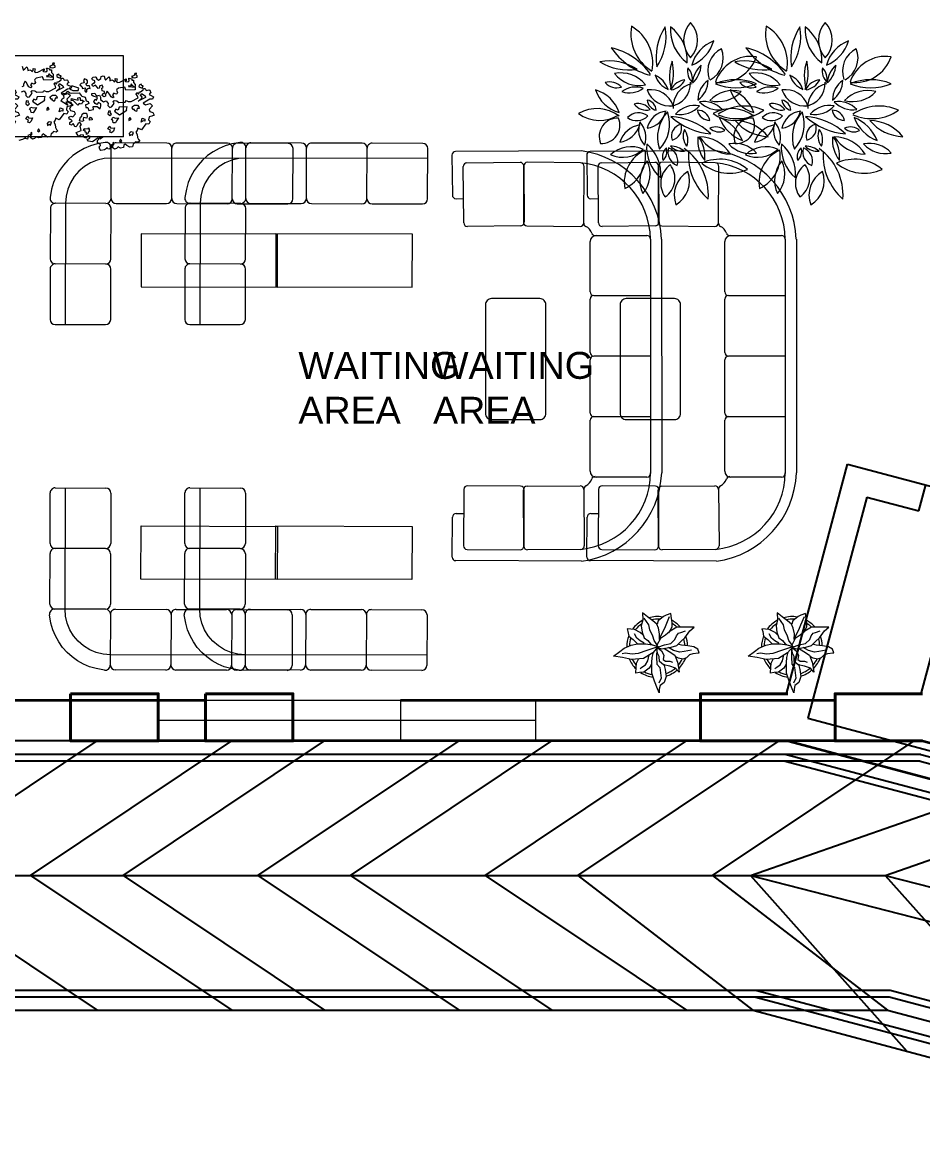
# Model space of a CAD drawing. Header units: inches. Extents: x 5 to 136470, y 9 to 138066.
# Drawn here: x 94139 to 100822, y 117875 to 126171 of the extents above; entities that cross this region are included whole.
import ezdxf

# ---------------------------------------------------------------- set-up
doc = ezdxf.new("R2010")
doc.units = ezdxf.units.IN
doc.header["$MEASUREMENT"] = 0
for name, color, linetype, lineweight in [('1', 7, 'Continuous', 35), ('A_COL', 250, 'Continuous', 40), ('IG-Area', 250, 'Continuous', 30), ('partition', 253, 'Continuous', 5), ('SILL', 251, 'Continuous', 18), ('WINDOW', 252, 'Continuous', 15)]:
    doc.layers.add(name, color=color, linetype=linetype, lineweight=lineweight)
doc.layers.add('FURNITURE', color=253, linetype='Continuous', lineweight=5, transparency=0.05)
doc.layers.add('TREES', color=72, linetype='Continuous', lineweight=5, transparency=0.05)
doc.styles.add('ROMANS', font='', dxfattribs={"width": 0.8})
doc.styles.get("Standard").update_dxf_attribs({"font": 'arial.ttf'})
doc.styles.get('ROMANS').set_extended_font_data('VNI-Avo')

# ---------------------------------------------------------------- blocks, each defined once
blk = doc.blocks.new('A$C7b2e77e3')
for p, q in [((39989.6, 13470), (40443.2, 15175.1)), ((40443.2, 15175.1), (42472.6, 14635.3)), ((40971.6, 14827.6), (41023, 15020.9)), ((40585.1, 14930.4), (40148.1, 13287.5)), ((40585.1, 14930.4), (40971.6, 14827.6)), ((40148.1, 13287.5), (41887.6, 12824.8)), ((40000, 13120), (27175, 13120)), ((40000, 13119.9), (30000, 13119.9)), ((33376.2, 12119.9), (34871.7, 13119.9)), ((35064.3, 12119.9), (36559.7, 13119.9)), ((36752.4, 12119.9), (38247.8, 13119.9)), ((38440.5, 12119.9), (39935.9, 13119.9)), ((41932.8, 12605.8), (40000, 13120)), ((40000, 13120), (43865.6, 12091.7)), ((39986.9, 13019.9), (30000, 13019.9)), ((39980.4, 12969.9), (30000, 12969.9)), ((39980.4, 12969.9), (43827, 11946.8)), ((39986.9, 13019.9), (43839.9, 11995.1)), ((39722.4, 12119.7), (41467.7, 12729.6)), ((30000, 12119.9), (39721.5, 12119.9)), ((33376.2, 12119.9), (34871.7, 11120)), ((35064.3, 12119.9), (36559.7, 11120)), ((36752.4, 12119.9), (38247.8, 11120)), ((38440.5, 12119.9), (39738.6, 11120)), ((39721.5, 12119.9), (43608.5, 11125.3)), ((39722.4, 12119.7), (40883.7, 10816.7)), ((39738.6, 11120), (43351.5, 10158.9))]:
    blk.add_line(p, q)
for points in [[(30000, 11269.9), (32990.9, 11270), (39758.2, 11270), (43390, 10303.9)], [(30000, 11219.9), (32990.9, 11220), (39751.6, 11220), (43377.2, 10255.6)], [(30000, 11119.9), (32990.9, 11120), (39738.6, 11120)]]:
    blk.add_lwpolyline(points)
at = {"layer": '1'}
for p, q in [((34675, 13420), (32983.9, 13420)), ((39350, 13420), (37125, 13420)), ((40000, 13120), (35300, 13120)), ((40000, 13120), (43865.6, 12091.7))]:
    blk.add_line(p, q, dxfattribs=at)
at = {"layer": 'A_COL'}
blk.add_lwpolyline([(34675, 13470), (34675, 13120), (35325, 13120), (35325, 13470)], close=True, dxfattribs=at)
blk.add_lwpolyline([(40000, 13470), (39350, 13470), (39350, 13120), (40000, 13120), (40000, 13120)], dxfattribs=at)
at = {"layer": 'FURNITURE'}
for p, q in [((34776.5, 17518.7), (34732.7, 17494.6)), ((34822.7, 17537.9), (34776.5, 17518.7)), ((34870.7, 17551.8), (34822.7, 17537.9)), ((34932.3, 17562.4), (34870.7, 17551.8)), ((34975, 17147.6), (34976.1, 17522.6)), ((35388.7, 17558.9), (35013.7, 17560)), ((35425, 17146.3), (35426.1, 17521.3)), ((35838.7, 17557.5), (35463.7, 17558.7)), ((35875, 17144.9), (35876.1, 17519.9)), ((36288.7, 17556.2), (35913.7, 17557.3)), ((36325, 17143.6), (36326.1, 17518.6)), ((34654.5, 17432.5), (34621.1, 17395.3)), ((34691.9, 17465.7), (34654.5, 17432.5)), ((34732.7, 17494.6), (34691.9, 17465.7)), ((34871.6, 17431.4), (34822.6, 17411.3)), ((34923.1, 17443.6), (34871.6, 17431.4)), ((34975.9, 17447.6), (34923.1, 17443.6)), ((36325.9, 17443.6), (34975.9, 17447.6)), ((37506, 17468.5), (37508.8, 17172.2)), ((38467.6, 17500.7), (37532.7, 17495.6)), ((34591.9, 17354.6), (34567.5, 17311)), ((34621.1, 17395.3), (34591.9, 17354.6)), ((34736.9, 17349.5), (34702.4, 17309.4)), ((34777.3, 17383.8), (34736.9, 17349.5)), ((34822.6, 17411.3), (34777.3, 17383.8)), ((37593.1, 16966.5), (37590.1, 17384.8)), ((37616.7, 17412), (38011.5, 17415.5)), ((38038.7, 17388.8), (38035.9, 16970.5)), ((38038.8, 16967.1), (38038.7, 17388.8)), ((38038.7, 17388.8), (38041.8, 16970.5)), ((38038.8, 16967.1), (38038.7, 17388.8)), ((38460.6, 17412.2), (38065.8, 17415.5)), ((38484.5, 16964), (38487.3, 17385.1)), ((34548.1, 17264.9), (34533.9, 17217)), ((34567.5, 17311), (34548.1, 17264.9)), ((34674.6, 17264.3), (34654.2, 17215.4)), ((34702.4, 17309.4), (34674.6, 17264.3)), ((34533.9, 17217), (34522.9, 17155.5)), ((34654.2, 17215.4), (34641.7, 17164)), ((34937.4, 17110.3), (34559.7, 17111.4)), ((34637.4, 17111.2), (34634.7, 16211.2)), ((34641.7, 17164), (34637.4, 17111.2)), ((35012.4, 17110), (35387.4, 17108.9)), ((35031.1, 17110), (35031.1, 17110)), ((35462.4, 17108.7), (35837.4, 17107.5)), ((35912.4, 17107.3), (36287.4, 17106.2)), ((37535.9, 17145.5), (37591.8, 17146)), ((34524.8, 17074), (34523.6, 16699)), ((34973.6, 16697.7), (34974.8, 17072.6)), ((38015.1, 16943.3), (37620.3, 16939.8)), ((38062.6, 16943.3), (38457.3, 16940.1)), ((35199.2, 16884.5), (35198, 16490.7)), ((36211.7, 16881.4), (35199.2, 16884.5)), ((36210.5, 16487.7), (36211.7, 16881.4)), ((38568.4, 16871.6), (38952.6, 16871.8)), ((38979.5, 16844.9), (38980.1, 15104.2)), ((39062.4, 16845.7), (39062.9, 15108.9)), ((38531, 16454), (38530.9, 16826.8)), ((34523.4, 16624), (34522.3, 16249)), ((34936, 16660.3), (34561, 16661.4)), ((34972.3, 16247.7), (34973.4, 16622.7)), ((35198, 16490.7), (36210.5, 16487.7)), ((38558, 16427.1), (38979.7, 16427.2)), ((38531.2, 16004), (38531, 16400.2)), ((34559.7, 16211.4), (34934.7, 16210.3)), ((38531.3, 15554), (38531.2, 15950.2)), ((38979.8, 15977.2), (38558.1, 15977.1)), ((38558.2, 15527.1), (38980, 15527.2)), ((38531.5, 15122), (38531.3, 15500.2)), ((38953.2, 15077.2), (38576.3, 15077.1)), ((34522.2, 14586.1), (34523.3, 14961.1)), ((34560.9, 14998.5), (34935.9, 14997.3)), ((34633.2, 14098.2), (34635.9, 14998.2)), ((34973.3, 14959.7), (34972.2, 14584.7)), ((37593.8, 14987.1), (37591, 14568.8)), ((38015.7, 15010.5), (37620.9, 15013.8)), ((38039.6, 14565.1), (38036.5, 14983.4)), ((38039.5, 14986.8), (38039.6, 14565.1)), ((38039.5, 14986.8), (38039.6, 14565.1)), ((38039.6, 14565.1), (38042.4, 14983.4)), ((38063.2, 15010.5), (38458, 15014)), ((38485.1, 14990.1), (38488.2, 14569.1)), ((37507, 14485), (37509.5, 14781.3)), ((37536.7, 14808), (37592.6, 14807.6)), ((35196.4, 14321.5), (35197.6, 14715.3)), ((35197.6, 14715.3), (36210.1, 14712.2)), ((36210.1, 14712.2), (36208.9, 14318.5)), ((34934.6, 14547.3), (34559.6, 14548.5)), ((37617.7, 14541.6), (38012.5, 14538.4)), ((38461.5, 14541.9), (38066.8, 14538.4)), ((34520.8, 14136.1), (34522, 14511.1)), ((34972, 14509.7), (34970.8, 14134.7)), ((38468.6, 14453.4), (37533.6, 14457.9)), ((36208.9, 14318.5), (35196.4, 14321.5)), ((34529.1, 13993), (34518.4, 14054.6)), ((34933.2, 14097.3), (34555.5, 14098.5)), ((34637.2, 14045.4), (34633.2, 14098.2)), ((34649.4, 13993.9), (34637.2, 14045.4)), ((34970.6, 14059.7), (34969.5, 13684.7)), ((35008.2, 14097.1), (35383.2, 14096)), ((35027, 14097.1), (35027, 14097.1)), ((35420.6, 14058.4), (35419.5, 13683.4)), ((35458.2, 14095.7), (35833.2, 14094.6)), ((35870.6, 14057), (35869.5, 13682)), ((35908.2, 14094.4), (36283.2, 14093.3)), ((36320.6, 14055.6), (36319.5, 13680.6)), ((34543, 13945), (34529.1, 13993)), ((34562.1, 13898.8), (34543, 13945)), ((34669.5, 13944.9), (34649.4, 13993.9)), ((34697.1, 13899.7), (34669.5, 13944.9)), ((34586.3, 13855), (34562.1, 13898.8)), ((34615.2, 13814.2), (34586.3, 13855)), ((34731.3, 13859.3), (34697.1, 13899.7)), ((34771.5, 13824.8), (34731.3, 13859.3)), ((34648.4, 13776.8), (34615.2, 13814.2)), ((34685.6, 13743.4), (34648.4, 13776.8)), ((34816.6, 13797), (34771.5, 13824.8)), ((34865.5, 13776.6), (34816.6, 13797)), ((34916.9, 13764), (34865.5, 13776.6)), ((34726.2, 13714.3), (34685.6, 13743.4)), ((34769.9, 13689.8), (34726.2, 13714.3)), ((34815.9, 13670.4), (34769.9, 13689.8)), ((34969.7, 13759.7), (34916.9, 13764)), ((36319.7, 13755.6), (34969.7, 13759.7)), ((34863.9, 13656.2), (34815.9, 13670.4)), ((34925.4, 13645.2), (34863.9, 13656.2)), ((35381.9, 13646), (35006.9, 13647.1)), ((35831.9, 13644.6), (35456.9, 13645.8)), ((36281.8, 13643.3), (35906.9, 13644.4))]:
    blk.add_line(p, q, dxfattribs=at)
blk.add_lwpolyline([(37799.4, 15506), (38158.4, 15506.1, 0.414214), (38203.3, 15551), (38203, 16358.5, 0.414214), (38158.1, 16403.3), (37799.1, 16403.2, 0.414214), (37754.3, 16358.3), (37754.5, 15550.8, 0.414214)], format="xyb", close=True, dxfattribs=at)
for centre, radius, start, end in [((34938.6, 17525.5), 37.5, 359.82677, 99.79743), ((35013.6, 17522.5), 37.5, 89.82677, 179.82677), ((35388.6, 17521.4), 37.5, 359.82677, 89.82677), ((35463.6, 17521.2), 37.5, 89.82677, 179.82677), ((35838.6, 17520), 37.5, 359.82677, 89.82677), ((35913.6, 17519.8), 37.5, 89.82677, 179.82677), ((36288.6, 17518.7), 37.5, 359.82677, 89.82677), ((37532.9, 17468.7), 26.9, 90.50798, 180.50798), ((38373.5, 16818.1), 689.1, 2.29525, 82.15393), ((37617, 17385), 26.9, 90.50798, 180.50798), ((38011.8, 17388.5), 26.9, 0.50798, 90.50798), ((38065.6, 17388.6), 26.9, 89.52962, 179.52962), ((38403.7, 16839.2), 575.8, 0.56183, 84.33203), ((38460.4, 17385.3), 26.9, 359.52962, 89.52962), ((34559.8, 17148.9), 37.5, 169.8561, 269.82677), ((34562.3, 17073.9), 37.5, 89.82677, 179.82677), ((34937.5, 17147.8), 37.5, 269.82677, 359.82677), ((34937.3, 17072.8), 37.5, 359.82677, 89.82677), ((35012.5, 17147.5), 37.5, 179.82677, 269.82677), ((35387.5, 17146.4), 37.5, 269.82677, 359.82677), ((35462.5, 17146.2), 37.5, 179.82677, 269.82677), ((35837.5, 17145), 37.5, 269.82677, 359.82677), ((35912.5, 17144.8), 37.5, 179.82677, 269.82677), ((36287.5, 17143.7), 37.5, 269.82677, 359.82677), ((37535.7, 17172.4), 26.9, 180.50798, 270.50798), ((37620.1, 16966.7), 26.9, 180.50798, 270.50798), ((38014.8, 16970.2), 26.9, 270.50798, 0.50798), ((38062.8, 16970.3), 26.9, 179.52962, 269.52962), ((38457.6, 16967), 26.9, 269.52962, 359.52962), ((38511.4, 16963.8), 26.9, 179.61563, 242.53527), ((38456.6, 16858.3), 92, 19.7721, 62.53527), ((38575.8, 16826.8), 44.9, 90.0188, 180.0188), ((38568.4, 16898.6), 26.9, 199.7721, 270.0188), ((38952.6, 16844.9), 26.9, 0.0188, 90.0188), ((34561.1, 16698.9), 37.5, 179.82677, 269.82677), ((34936.1, 16697.8), 37.5, 269.82677, 359.82677), ((34560.9, 16623.9), 37.5, 89.82677, 179.82677), ((34935.9, 16622.8), 37.5, 359.82677, 89.82677), ((38557.9, 16454), 26.9, 180.0188, 270.0188), ((38558, 16400.2), 26.9, 90.0188, 180.0188), ((34559.8, 16248.9), 37.5, 179.82677, 269.82677), ((34934.8, 16247.8), 37.5, 269.82677, 359.82677), ((38558.1, 16004), 26.9, 180.0188, 270.0188), ((38558.1, 15950.2), 26.9, 90.0188, 180.0188), ((38558.2, 15554), 26.9, 180.0188, 270.0188), ((38558.3, 15500.2), 26.9, 90.0188, 180.0188), ((38404.3, 15114.9), 575.8, 275.70557, 359.47578), ((38374.1, 15136), 689.1, 277.88368, 357.74236), ((38576.3, 15122), 44.9, 180.0188, 270.0188), ((38953.2, 15104.2), 26.9, 270.0188, 0.0188), ((38457.1, 15095.8), 92, 297.50234, 340.26551), ((38569, 15055.7), 26.9, 90.0188, 160.26551), ((34560.8, 14961), 37.5, 89.82677, 179.82677), ((34935.8, 14959.8), 37.5, 359.82677, 89.82677), ((37620.7, 14986.8), 26.9, 89.52962, 179.52962), ((38015.5, 14983.6), 26.9, 359.52962, 89.52962), ((38063.4, 14983.6), 26.9, 90.50798, 180.50798), ((38458.2, 14987.1), 26.9, 0.50798, 90.50798), ((38512, 14990.3), 26.9, 117.50234, 180.42198), ((37536.5, 14781.1), 26.9, 89.52962, 179.52962), ((34559.5, 14511), 37.5, 89.82677, 179.82677), ((34559.7, 14586), 37.5, 179.82677, 269.82677), ((34934.7, 14584.8), 37.5, 269.82677, 359.82677), ((34934.5, 14509.8), 37.5, 359.82677, 89.82677), ((37617.9, 14568.5), 26.9, 179.52962, 269.52962), ((38012.7, 14565.3), 26.9, 269.52962, 359.52962), ((38066.5, 14565.3), 26.9, 180.50798, 270.50798), ((38461.3, 14568.8), 26.9, 270.50798, 0.50798), ((37533.9, 14484.8), 26.9, 179.52962, 269.52962), ((34558.3, 14136), 37.5, 179.82677, 269.82677), ((34933.3, 14134.8), 37.5, 269.82677, 359.82677), ((34555.4, 14061), 37.5, 89.82677, 189.79743), ((34933.1, 14059.8), 37.5, 359.82677, 89.82677), ((35008.1, 14059.6), 37.5, 89.82677, 179.82677), ((35383.1, 14058.5), 37.5, 359.82677, 89.82677), ((35458.1, 14058.2), 37.5, 89.82677, 179.82677), ((35833.1, 14057.1), 37.5, 359.82677, 89.82677), ((35908.1, 14056.9), 37.5, 89.82677, 179.82677), ((36283.1, 14055.8), 37.5, 359.82677, 89.82677), ((34932, 13682.1), 37.5, 259.8561, 359.82677), ((35007, 13684.6), 37.5, 179.82677, 269.82677), ((35382, 13683.5), 37.5, 269.82677, 359.82677), ((35457, 13683.3), 37.5, 179.82677, 269.82677), ((35832, 13682.1), 37.5, 269.82677, 359.82677), ((35907, 13681.9), 37.5, 179.82677, 269.82677), ((36282, 13680.8), 37.5, 269.82677, 359.82677)]:
    blk.add_arc(centre, radius, start, end, dxfattribs=at)
at = {"layer": 'partition'}
for p, q in [((34066.5, 18205.8), (27393.4, 18205.8)), ((34066.5, 17605.8), (34066.5, 18205.8)), ((34066.5, 17605.8), (27993.4, 17605.8))]:
    blk.add_line(p, q, dxfattribs=at)
at = {"layer": 'SILL'}
blk.add_line((37125, 13420), (35325, 13420), dxfattribs=at)
at = {"layer": 'TREES'}
for p, q in [((33314.2, 18130.1), (33318.9, 18112.3)), ((33318.9, 18112.3), (33323.8, 18099.4)), ((33323.8, 18099.4), (33335, 18110.7)), ((33335, 18110.7), (33349.6, 18125.2)), ((33349.6, 18125.2), (33355.9, 18114)), ((33355.9, 18114), (33357.5, 18096.1)), ((33357.5, 18096.1), (33372, 18102.7)), ((33372, 18102.7), (33386.6, 18094.5)), ((33386.6, 18088.2), (33397.8, 18096.1)), ((33386.6, 18094.5), (33386.6, 18088.2)), ((33396.2, 18112.3), (33410.7, 18110.7)), ((33397.8, 18096.1), (33396.2, 18112.3)), ((33410.7, 18110.7), (33406, 18089.8)), ((33406, 18089.8), (33410.7, 18083.2)), ((33431.8, 18084.9), (33478.6, 18109.3)), ((33478.6, 18096.4), (33469, 18094.8)), ((33469, 18094.8), (33473.9, 18089.8)), ((33473.9, 18089.8), (33491.4, 18088.2)), ((33478.6, 18109.3), (33478.6, 18096.4)), ((33491.4, 18088.2), (33501, 18094.8)), ((33498, 18107.7), (33496.4, 18115.6)), ((33496.4, 18115.6), (33501, 18115.6)), ((33501, 18101.1), (33498, 18107.7)), ((33501, 18115.6), (33518.9, 18110.9)), ((33501, 18094.8), (33501, 18101.1)), ((33518.9, 18110.9), (33518.9, 18101.1)), ((33518.9, 18101.1), (33531.7, 18101.1)), ((33531.7, 18101.1), (33533.4, 18093.1)), ((33533.4, 18093.1), (33533.4, 18083.5)), ((33336.7, 18018.8), (33325.4, 17996.3)), ((33346.3, 18007.6), (33336.7, 18018.8)), ((33352.9, 17996.3), (33346.3, 18007.6)), ((33386.6, 18004.3), (33377, 17991.4)), ((33401.1, 17996.3), (33386.6, 18004.3)), ((33409, 18030), (33406, 18025.4)), ((33406, 18025.4), (33414, 18009.2)), ((33420.3, 18039.9), (33409, 18030)), ((33414, 18009.2), (33409, 17999.6)), ((33410.7, 18083.2), (33431.8, 18084.9)), ((33467.3, 18049.5), (33420.3, 18039.9)), ((33475.3, 18025.4), (33467.3, 18049.5)), ((33538.6, 18028), (33475.3, 18025.4)), ((33498, 18061), (33494.7, 18052.8)), ((33494.7, 18052.8), (33544.9, 18047.4)), ((33504.3, 18054.5), (33498, 18061)), ((33509.3, 18057.7), (33504.3, 18054.5)), ((33512.5, 18069), (33509.3, 18057.7)), ((33517.2, 18070.6), (33512.5, 18069)), ((33525.4, 18059.4), (33517.2, 18070.6)), ((33539.7, 18049.5), (33525.4, 18059.4)), ((33533.4, 18083.5), (33544.6, 18069)), ((33544.9, 18029.6), (33538.6, 18028)), ((33544.6, 18052.8), (33539.7, 18049.5)), ((33544.6, 18069), (33544.6, 18052.8)), ((33544.9, 18047.4), (33544.9, 18029.6)), ((33553.1, 17997.3), (33557.8, 18008.8)), ((33557.8, 18008.8), (33566, 18000.5)), ((33570.6, 17995.9), (33577.2, 18015.1)), ((33577.2, 18015.1), (33585.2, 18013.4)), ((33585.2, 18013.4), (33604.6, 18028)), ((33604.6, 18028), (33606.3, 18039.2)), ((33606.3, 18039.2), (33619.2, 18039.2)), ((33619.2, 18039.2), (33627.1, 18024.7)), ((33627.1, 18024.7), (33646.6, 18028)), ((33646.6, 18028), (33652.9, 18026.3)), ((33652.9, 18002.2), (33647.9, 17994.2)), ((33652.9, 18026.3), (33660.8, 18005.5)), ((33660.8, 18005.5), (33652.9, 18002.2)), ((33833.5, 18038.9), (33841.4, 18048.5)), ((33838.1, 18027.7), (33833.5, 18038.9)), ((33834.8, 17995.3), (33846.3, 18006.5)), ((33854.3, 18019.4), (33838.1, 18027.7)), ((33841.4, 18048.5), (33855.9, 18050.1)), ((33846.3, 18006.5), (33854.3, 18005.2)), ((33854.3, 18005.2), (33854.3, 18019.4)), ((33855.9, 18050.1), (33862.2, 18048.5)), ((33862.2, 18048.5), (33870.5, 18035.6)), ((33870.5, 18035.6), (33881.7, 18026)), ((33881.7, 18026), (33899.5, 18037.3)), ((33899.5, 18037.3), (33902.5, 18053.4)), ((33902.5, 18053.4), (33915.4, 18058.1)), ((33915.4, 18058.1), (33923.6, 18055.1)), ((33923.6, 18055.1), (33928.3, 18037.3)), ((33928.3, 18037.3), (33933.2, 18024.4)), ((33933.2, 18024.4), (33944.5, 18035.6)), ((33944.5, 18035.6), (33959, 18050.1)), ((33959, 18050.1), (33965.3, 18038.9)), ((33965.3, 18038.9), (33966.9, 18021.1)), ((33966.9, 18021.1), (33981.5, 18027.7)), ((33981.5, 18027.7), (33996, 18019.4)), ((33996, 18013.1), (34007.2, 18021.1)), ((33996, 18019.4), (33996, 18013.1)), ((34005.6, 18037.3), (34020.1, 18035.6)), ((34007.2, 18021.1), (34005.6, 18037.3)), ((34020.1, 18035.6), (34015.5, 18014.8)), ((34015.5, 18014.8), (34020.1, 18008.2)), ((34020.1, 18008.2), (34041.2, 18009.8)), ((34041.2, 18009.8), (34088, 18034.2)), ((34088, 18021.4), (34078.4, 18019.7)), ((34078.4, 18019.7), (34083.3, 18014.8)), ((34083.3, 18014.8), (34100.9, 18013.1)), ((34088, 18034.2), (34088, 18021.4)), ((34100.9, 18013.1), (34110.5, 18019.7)), ((34107.4, 18032.6), (34105.8, 18040.6)), ((34105.8, 18040.6), (34110.5, 18040.6)), ((34110.5, 18026), (34107.4, 18032.6)), ((34110.5, 18040.6), (34128.3, 18035.9)), ((34110.5, 18019.7), (34110.5, 18026)), ((34128.3, 18035.9), (34128.3, 18026)), ((34128.3, 18026), (34141.2, 18026)), ((34141.2, 18026), (34142.8, 18018.1)), ((34142.8, 18018.1), (34142.8, 18008.5)), ((34142.8, 18008.5), (34154, 17993.9)), ((33309.3, 17939.8), (33330.1, 17946.4)), ((33325.4, 17981.8), (33312.6, 17977.1)), ((33325.4, 17996.3), (33325.4, 17981.8)), ((33330.1, 17946.4), (33343, 17926.9)), ((33343, 17926.9), (33341.6, 17912.7)), ((33365.7, 17977.1), (33352.9, 17996.3)), ((33378.6, 17968.9), (33365.7, 17977.1)), ((33368.7, 17902.8), (33383.3, 17920.6)), ((33377, 17991.4), (33386.6, 17975.5)), ((33386.6, 17975.5), (33378.6, 17968.9)), ((33378.6, 17939.8), (33388.2, 17949.7)), ((33389.9, 17933.5), (33378.6, 17939.8)), ((33383.3, 17920.6), (33389.9, 17933.5)), ((33388.2, 17949.7), (33409, 17946.4)), ((33409, 17999.6), (33401.1, 17996.3)), ((33409, 17946.4), (33423.6, 17935.2)), ((33423.6, 17935.2), (33470.6, 17938.5)), ((33470.6, 17938.5), (33476.9, 17949.7)), ((33476.9, 17949.7), (33493.1, 17941.8)), ((33493.1, 17941.8), (33513.9, 17941.8)), ((33513.9, 17941.8), (33566, 17968.5)), ((33559.4, 17987.7), (33553.1, 17997.3)), ((33566, 17968.5), (33559.4, 17987.7)), ((33566, 18000.5), (33570.6, 17995.9)), ((33652.9, 17958.6), (33604.1, 17928.9)), ((33604.1, 17928.9), (33620.3, 17917.6)), ((33618.2, 17926.1), (33635.7, 17929.4)), ((33624.5, 17910.2), (33618.2, 17926.1)), ((33620.3, 17917.6), (33655.9, 17927.2)), ((33635.7, 17929.4), (33642.3, 17929.4)), ((33642.3, 17929.4), (33653.5, 17943.9)), ((33647.9, 17994.2), (33662.5, 17986)), ((33674, 17960.2), (33652.9, 17958.6)), ((33653.5, 17943.9), (33669.7, 17931)), ((33655.9, 17927.2), (33673.4, 17911.1)), ((33662.5, 17986), (33680.3, 17978.1)), ((33669.7, 17931), (33680.9, 17929.4)), ((33680.3, 17978.1), (33674, 17960.2)), ((33680.9, 17929.4), (33738.4, 17932.5)), ((33738.4, 17932.5), (33752.9, 17911.7)), ((33833.5, 17926.2), (33854.3, 17929.2)), ((33833.5, 17915), (33833.5, 17926.2)), ((33834.8, 17987.4), (33834.8, 17995.3)), ((33839.8, 17977.8), (33834.8, 17987.4)), ((33860.6, 17987.4), (33839.8, 17977.8)), ((33854.3, 17929.2), (33860.6, 17919.6)), ((33872.1, 17974.5), (33860.6, 17987.4)), ((33860.6, 17919.6), (33872.1, 17910)), ((33878.4, 17963.2), (33872.1, 17974.5)), ((33886.4, 17966.5), (33878.4, 17963.2)), ((33892.9, 17982.4), (33886.4, 17966.5)), ((33909.1, 17987.4), (33892.9, 17982.4)), ((33905.8, 17964.9), (33915.4, 17971.2)), ((33909.1, 17945.4), (33905.8, 17964.9)), ((33915.4, 17971.2), (33909.1, 17987.4)), ((33925.3, 17940.7), (33909.1, 17945.4)), ((33909.1, 17911.7), (33913.8, 17926.2)), ((33913.8, 17926.2), (33925.3, 17926.2)), ((33925.3, 17926.2), (33925.3, 17940.7)), ((33946.1, 17943.8), (33934.9, 17921.3)), ((33934.9, 17921.3), (33934.9, 17906.7)), ((33955.7, 17932.5), (33946.1, 17943.8)), ((33962.3, 17921.3), (33955.7, 17932.5)), ((33975.2, 17902.1), (33962.3, 17921.3)), ((33996, 17929.2), (33986.4, 17916.3)), ((34010.5, 17921.3), (33996, 17929.2)), ((34018.5, 17924.6), (34010.5, 17921.3)), ((34018.5, 17955), (34015.5, 17950.3)), ((34015.5, 17950.3), (34023.4, 17934.2)), ((34029.7, 17964.9), (34018.5, 17955)), ((34023.4, 17934.2), (34018.5, 17924.6)), ((34076.8, 17974.5), (34029.7, 17964.9)), ((34084.7, 17950.3), (34076.8, 17974.5)), ((34148, 17952.9), (34084.7, 17950.3)), ((34107.4, 17986), (34104.2, 17977.8)), ((34104.2, 17977.8), (34154.3, 17972.4)), ((34113.8, 17979.4), (34107.4, 17986)), ((34118.7, 17982.7), (34113.8, 17979.4)), ((34122, 17993.9), (34118.7, 17982.7)), ((34126.6, 17995.6), (34122, 17993.9)), ((34134.9, 17984.3), (34126.6, 17995.6)), ((34149.1, 17974.5), (34134.9, 17984.3)), ((34154.3, 17954.6), (34148, 17952.9)), ((34154, 17977.8), (34149.1, 17974.5)), ((34154, 17993.9), (34154, 17977.8)), ((34154.3, 17972.4), (34154.3, 17954.6)), ((34162.5, 17922.2), (34167.2, 17933.7)), ((34168.8, 17912.6), (34162.5, 17922.2)), ((34167.2, 17933.7), (34175.4, 17925.5)), ((34175.4, 17925.5), (34180, 17920.9)), ((34180, 17920.9), (34186.7, 17940)), ((34186.7, 17940), (34194.6, 17938.4)), ((34194.6, 17938.4), (34214.1, 17952.9)), ((34214.1, 17952.9), (34215.7, 17964.2)), ((34215.7, 17964.2), (34228.6, 17964.2)), ((34228.6, 17964.2), (34236.5, 17949.6)), ((34236.5, 17949.6), (34256, 17952.9)), ((34256, 17952.9), (34262.3, 17951.3)), ((34262.3, 17927.1), (34257.4, 17919.2)), ((34257.4, 17919.2), (34271.9, 17911)), ((34262.3, 17951.3), (34270.2, 17930.4)), ((34270.2, 17930.4), (34262.3, 17927.1)), ((33341.6, 17912.7), (33355.9, 17898.2)), ((33355.9, 17898.2), (33368.7, 17902.8)), ((33603.6, 17869.9), (33611.6, 17887.4)), ((33643.2, 17845.6), (33603.6, 17869.9)), ((33611.6, 17887.4), (33627.7, 17895.6)), ((33627.7, 17895.6), (33624.5, 17910.2)), ((33639, 17863.3), (33654.5, 17837.6)), ((33656.8, 17863.3), (33639, 17863.3)), ((33654.5, 17837.6), (33643.2, 17845.6)), ((33673.4, 17911.1), (33647.7, 17883.6)), ((33647.7, 17883.6), (33652.6, 17869.1)), ((33652.6, 17869.1), (33676.7, 17861.1)), ((33694.8, 17840.7), (33656.8, 17863.3)), ((33686.3, 17841.7), (33668.8, 17833.7)), ((33676.7, 17861.1), (33686.3, 17841.7)), ((33681.9, 17834.3), (33694.8, 17840.7)), ((33752.9, 17911.7), (33759.2, 17906.7)), ((33759.2, 17906.7), (33783.3, 17900.4)), ((33783.3, 17900.4), (33789.9, 17873)), ((33796.2, 17845.6), (33784.9, 17842.3)), ((33784.9, 17842.3), (33788.2, 17823.1)), ((33789.9, 17873), (33804.4, 17868.1)), ((33809.1, 17851.9), (33796.2, 17845.6)), ((33804.4, 17868.1), (33809.1, 17851.9)), ((33843.1, 17906.7), (33833.5, 17915)), ((33873.5, 17897.1), (33843.1, 17906.7)), ((33847.7, 17868.1), (33855.9, 17884.3)), ((33857.6, 17851.9), (33847.7, 17868.1)), ((33855.9, 17884.3), (33867.2, 17876.3)), ((33870.5, 17843.9), (33857.6, 17851.9)), ((33867.2, 17876.3), (33873.5, 17897.1)), ((33881.7, 17860.1), (33870.5, 17843.9)), ((33872.1, 17910), (33889.6, 17913.3)), ((33899.5, 17850.5), (33881.7, 17860.1)), ((33889.6, 17913.3), (33897.9, 17900.4)), ((33897.9, 17900.4), (33897.9, 17882.6)), ((33897.9, 17882.6), (33918.7, 17864.8)), ((33899.5, 17832.7), (33899.5, 17850.5)), ((33922, 17902.1), (33909.1, 17911.7)), ((33918.7, 17864.8), (33939.5, 17871.4)), ((33934.9, 17906.7), (33922, 17902.1)), ((33939.5, 17871.4), (33952.4, 17851.9)), ((33952.4, 17851.9), (33951, 17837.6)), ((33951, 17837.6), (33965.3, 17823.1)), ((33988, 17893.8), (33975.2, 17902.1)), ((33978.2, 17827.8), (33992.7, 17845.6)), ((33986.4, 17916.3), (33996, 17900.4)), ((33996, 17900.4), (33988, 17893.8)), ((33988, 17864.8), (33997.6, 17874.7)), ((33999.3, 17858.5), (33988, 17864.8)), ((33992.7, 17845.6), (33999.3, 17858.5)), ((33997.6, 17874.7), (34018.5, 17871.4)), ((34018.5, 17871.4), (34033, 17860.1)), ((34033, 17860.1), (34080, 17863.4)), ((34080, 17863.4), (34086.3, 17874.7)), ((34086.3, 17874.7), (34102.5, 17866.7)), ((34102.5, 17866.7), (34123.3, 17866.7)), ((34123.3, 17866.7), (34175.4, 17893.4)), ((34175.4, 17893.4), (34168.8, 17912.6)), ((34262.3, 17883.5), (34213.5, 17853.8)), ((34213.5, 17853.8), (34229.7, 17842.6)), ((34229.7, 17842.6), (34265.3, 17852.2)), ((34283.4, 17885.2), (34262.3, 17883.5)), ((34265.3, 17852.2), (34282.9, 17836)), ((34271.9, 17911), (34289.7, 17903)), ((34289.7, 17903), (34283.4, 17885.2)), ((33623.6, 17777.2), (33591, 17732)), ((33646, 17774.2), (33623.6, 17777.2)), ((33647.7, 17827.4), (33644.4, 17806.3)), ((33644.4, 17806.3), (33655.9, 17793.4)), ((33655.9, 17793.4), (33646, 17774.2)), ((33668.8, 17833.7), (33647.7, 17827.4)), ((33662.7, 17750.4), (33677.2, 17758.7)), ((33669, 17813.2), (33675.6, 17831.1)), ((33675.6, 17798.7), (33669, 17813.2)), ((33675.6, 17831.1), (33681.9, 17834.3)), ((33704.6, 17790.8), (33675.6, 17798.7)), ((33677.2, 17758.7), (33691.8, 17753.7)), ((33691.8, 17753.7), (33710.9, 17774.6)), ((33710.9, 17774.6), (33704.6, 17790.8)), ((33788.2, 17823.1), (33802.8, 17821.5)), ((33802.8, 17821.5), (33809.1, 17800.3)), ((33809.1, 17800.3), (33844.7, 17808.6)), ((33841.4, 17831.1), (33872.1, 17831.1)), ((33844.7, 17808.6), (33841.4, 17831.1)), ((33872.1, 17831.1), (33894.6, 17813.2)), ((33894.6, 17813.2), (33899.5, 17832.7)), ((33965.3, 17823.1), (33978.2, 17827.8)), ((34282.9, 17836), (34257.1, 17808.6)), ((34257.1, 17808.6), (34262, 17794)), ((34278.2, 17758.7), (34257.1, 17752.4)), ((34262, 17794), (34286.2, 17786.1)), ((34295.7, 17766.6), (34278.2, 17758.7)), ((34286.2, 17786.1), (34295.7, 17766.6)), ((33560.6, 17727.3), (33550.7, 17714.4)), ((33550.7, 17714.4), (33559, 17696.6)), ((33559, 17696.6), (33562, 17674.1)), ((33565.3, 17743.5), (33560.6, 17727.3)), ((33562, 17674.1), (33570.2, 17659.6)), ((33591, 17732), (33565.3, 17743.5)), ((33666, 17732.9), (33662.7, 17750.4)), ((33677.2, 17734.3), (33666, 17732.9)), ((33669, 17711.8), (33685.2, 17724.7)), ((33669, 17695.6), (33669, 17711.8)), ((33680.2, 17692.6), (33669, 17695.6)), ((33685.2, 17724.7), (33677.2, 17734.3)), ((33693.1, 17703.8), (33680.2, 17692.6)), ((33706, 17682.7), (33693.1, 17703.8)), ((33712.6, 17679.7), (33706, 17682.7)), ((33723.8, 17689.3), (33712.6, 17679.7)), ((33731.8, 17707.1), (33723.8, 17689.3)), ((33743.3, 17710.1), (33731.8, 17707.1)), ((33756.2, 17695.6), (33743.3, 17710.1)), ((33746.3, 17684.4), (33756.2, 17695.6)), ((33754.2, 17650.9), (33746.3, 17684.4)), ((34233, 17702.2), (34200.5, 17656.9)), ((34255.5, 17699.2), (34233, 17702.2)), ((34257.1, 17752.4), (34253.8, 17731.3)), ((34253.8, 17731.3), (34265.3, 17718.4)), ((34265.3, 17718.4), (34255.5, 17699.2)), ((33331.7, 17593.5), (33317.2, 17583.9)), ((33336.7, 17600.1), (33331.7, 17593.5)), ((33341.6, 17591.9), (33336.7, 17600.1)), ((33355.9, 17587.2), (33341.6, 17591.9)), ((33359.2, 17608.1), (33355.9, 17587.2)), ((33368.7, 17619.3), (33357.5, 17614.6)), ((33357.5, 17614.6), (33359.2, 17608.1)), ((33377, 17619.3), (33368.7, 17619.3)), ((33378.6, 17635.5), (33377, 17619.3)), ((33386.6, 17637.1), (33378.6, 17635.5)), ((33378.6, 17614.6), (33386.6, 17622.6)), ((33378.6, 17598.5), (33378.6, 17614.6)), ((33391.5, 17587.2), (33378.6, 17598.5)), ((33386.6, 17622.6), (33386.6, 17637.1)), ((33406, 17593.5), (33391.5, 17587.2)), ((33418.9, 17604.8), (33406, 17593.5)), ((33436.4, 17596.8), (33418.9, 17604.8)), ((33457.6, 17600.1), (33436.4, 17596.8)), ((33460.6, 17617.7), (33457.6, 17600.1)), ((33470.4, 17625.9), (33460.6, 17617.7)), ((33483.3, 17616), (33470.4, 17625.9)), ((33504.1, 17603.1), (33483.3, 17616)), ((33525, 17606.4), (33504.1, 17603.1)), ((33529.9, 17625.9), (33525, 17606.4)), ((33542.8, 17635.5), (33529.9, 17625.9)), ((33546.1, 17643.4), (33542.8, 17635.5)), ((33566.9, 17640.4), (33546.1, 17643.4)), ((33579.8, 17648.4), (33566.9, 17640.4)), ((33570.2, 17659.6), (33579.8, 17648.4)), ((33715.9, 17636.1), (33754.2, 17650.9)), ((33735.3, 17605.4), (33715.9, 17636.1)), ((33744.9, 17616.6), (33735.3, 17605.4)), ((33767.4, 17619.9), (33744.9, 17616.6)), ((33774, 17602.1), (33767.4, 17619.9)), ((33788.5, 17594.2), (33774, 17602.1)), ((33794.8, 17605.4), (33788.5, 17594.2)), ((33807.7, 17613.3), (33794.8, 17605.4)), ((33798.1, 17585.9), (33817.3, 17595.8)), ((33820.6, 17607), (33807.7, 17613.3)), ((33817.3, 17595.8), (33820.6, 17607)), ((33880.1, 17597.4), (33836.7, 17566.7)), ((33873.5, 17576.6), (33883.3, 17587.8)), ((33883.3, 17587.8), (33880.1, 17597.4)), ((34170, 17652.3), (34160.2, 17639.4)), ((34160.2, 17639.4), (34168.4, 17621.6)), ((34168.4, 17621.6), (34171.4, 17599.1)), ((34174.7, 17668.5), (34170, 17652.3)), ((34171.4, 17599.1), (34179.6, 17584.6)), ((34200.5, 17656.9), (34174.7, 17668.5)), ((33317.2, 17583.9), (33290.1, 17577.3)), ((33807.7, 17571.7), (33798.1, 17585.9)), ((33836.7, 17566.7), (33807.7, 17571.7)), ((33873.5, 17560.4), (33873.5, 17576.6)), ((33888, 17552.5), (33873.5, 17560.4)), ((33886.4, 17529.7), (33896.2, 17539.6)), ((33891.3, 17512.2), (33886.4, 17529.7)), ((33894.6, 17553.8), (33888, 17552.5)), ((33899.5, 17502.3), (33891.3, 17512.2)), ((33896.2, 17539.6), (33894.6, 17553.8)), ((33926.6, 17508.9), (33899.5, 17502.3)), ((33941.2, 17518.5), (33926.6, 17508.9)), ((33946.1, 17525.1), (33941.2, 17518.5)), ((33951, 17516.8), (33946.1, 17525.1)), ((33965.3, 17512.2), (33951, 17516.8)), ((33968.6, 17533), (33965.3, 17512.2)), ((33978.2, 17544.2), (33966.9, 17539.6)), ((33966.9, 17539.6), (33968.6, 17533)), ((33986.4, 17544.2), (33978.2, 17544.2)), ((33988, 17560.4), (33986.4, 17544.2)), ((33996, 17562.1), (33988, 17560.4)), ((33988, 17539.6), (33996, 17547.5)), ((33988, 17523.4), (33988, 17539.6)), ((34000.9, 17512.2), (33988, 17523.4)), ((33996, 17547.5), (33996, 17562.1)), ((34015.5, 17518.5), (34000.9, 17512.2)), ((34028.3, 17529.7), (34015.5, 17518.5)), ((34045.9, 17521.8), (34028.3, 17529.7)), ((34067, 17525.1), (34045.9, 17521.8)), ((34070, 17542.6), (34067, 17525.1)), ((34079.9, 17550.8), (34070, 17542.6)), ((34092.7, 17541), (34079.9, 17550.8)), ((34113.6, 17528.1), (34092.7, 17541)), ((34134.4, 17531.4), (34113.6, 17528.1)), ((34139.3, 17550.8), (34134.4, 17531.4)), ((34152.2, 17560.4), (34139.3, 17550.8)), ((34155.5, 17568.4), (34152.2, 17560.4)), ((34176.3, 17565.4), (34155.5, 17568.4)), ((34189.2, 17573.3), (34176.3, 17565.4)), ((34179.6, 17584.6), (34189.2, 17573.3)), ((38958.1, 14040.7), (38920.2, 14070.1)), ((38920.2, 14070.1), (38922.7, 14017.4)), ((38966.6, 13980.7), (38933.5, 14030.9)), ((38996, 14010.1), (38958.1, 14040.7)), ((39075.6, 14043.8), (39037.3, 14011.7)), ((39096.3, 14052.8), (39075.6, 14043.8)), ((39119.4, 14040.1), (39092.3, 13978.4)), ((39129.6, 14065.7), (39096.3, 14052.8)), ((39134.6, 14029.7), (39129.6, 14065.7)), ((39141.1, 14000.3), (39134.6, 14029.7)), ((38861.4, 13946.3), (38806.2, 13952.5)), ((38806.2, 13952.5), (38812.4, 13932.9)), ((38904.1, 13925.6), (38861.4, 13946.3)), ((38922.7, 14017.4), (38911.6, 13974.6)), ((38911.6, 13974.6), (38917.6, 13927.9)), ((38975.2, 13944), (38966.6, 13980.7)), ((38997.3, 13898.5), (38975.2, 13944)), ((39026.6, 13986.7), (38996, 14010.1)), ((39038.9, 13956.1), (39026.6, 13986.7)), ((39037.3, 14011.7), (39028.3, 13987.3)), ((39047.5, 13915.8), (39038.9, 13956.1)), ((39083.3, 13954), (39047.5, 13883.5)), ((39092.3, 13978.4), (39083.3, 13954)), ((39116.7, 13923.1), (39139.8, 13965.7)), ((39176.1, 13963.6), (39125.9, 13935.4)), ((39139.8, 13965.7), (39141.1, 14000.3)), ((39265.5, 13964.8), (39176.1, 13963.6)), ((39204.2, 13925.6), (39239.6, 13937.7)), ((39233.6, 13885.2), (39271.5, 13937.7)), ((39303.4, 13964.8), (39265.5, 13964.8)), ((39271.5, 13937.7), (39303.4, 13964.8)), ((38812.4, 13932.9), (38819.7, 13896.2)), ((38819.7, 13896.2), (38850.3, 13872.9)), ((38850.3, 13872.9), (38882.2, 13841)), ((38878.5, 13882.7), (38861.4, 13914.6)), ((38901.8, 13863.1), (38878.5, 13882.7)), ((38932.4, 13844.7), (38901.8, 13863.1)), ((38923.7, 13907.1), (38904.1, 13925.6)), ((38917.6, 13927.9), (38933.5, 13885.2)), ((38933.5, 13885.2), (38959.3, 13865.6)), ((38959.3, 13865.6), (38978.9, 13839.7)), ((39007.1, 13864.3), (38997.3, 13898.5)), ((39032.7, 13827.6), (39007.1, 13864.3)), ((39053.5, 13880.2), (39027.9, 13829.9)), ((39046.2, 13871.6), (39047.5, 13915.8)), ((39090.4, 13904.8), (39053.5, 13880.2)), ((39125.9, 13935.4), (39090.4, 13904.8)), ((39130.6, 13843.5), (39161.3, 13871.6)), ((39161.3, 13871.6), (39172.3, 13901)), ((39172.3, 13901), (39188.4, 13919.4)), ((39176.1, 13828.7), (39208, 13859.3)), ((39188.4, 13919.4), (39204.2, 13925.6)), ((39208, 13859.3), (39233.6, 13885.2)), ((38705.9, 13748), (38752.4, 13783.4)), ((38752.4, 13783.4), (38783, 13809.1)), ((38783, 13809.1), (38835.5, 13831.2)), ((38835.5, 13831.2), (38883.5, 13839.7)), ((38883.5, 13839.7), (38944.5, 13841)), ((38953.1, 13792), (38887, 13767.6)), ((38996, 13772.4), (38928.7, 13731.9)), ((38944.5, 13841), (38992.3, 13833.7)), ((39033.9, 13818.9), (38953.1, 13792)), ((38978.9, 13839.7), (38988.7, 13836.2)), ((38992.3, 13833.7), (39037.7, 13820.1)), ((38992.3, 13738.2), (39002.1, 13779.7)), ((39037.7, 13820.1), (38996, 13772.4)), ((39026.6, 13804.3), (39025.4, 13740.5)), ((39027.9, 13829.9), (39033.9, 13815.3)), ((39027.9, 13809.1), (39033.9, 13810.3)), ((39032.7, 13771.1), (39027.9, 13809.1)), ((39030.4, 13814.1), (39060.8, 13804.3)), ((39033.9, 13815.3), (39084.2, 13833.7)), ((39033.9, 13810.3), (39060.8, 13789.5)), ((39060.8, 13804.3), (39133.1, 13815.3)), ((39060.8, 13789.5), (39079.4, 13756.5)), ((39078.1, 13808), (39117.3, 13783.4)), ((39084.2, 13833.7), (39130.6, 13843.5)), ((39151.5, 13790.7), (39113.6, 13814.1)), ((39117.3, 13783.4), (39160, 13755.3)), ((39133.1, 13815.3), (39176.1, 13828.7)), ((39198.2, 13778.6), (39151.5, 13790.7)), ((39210.3, 13831.2), (39190.7, 13834.9)), ((39228.6, 13783.4), (39198.2, 13778.6)), ((39256.9, 13826.4), (39210.3, 13831.2)), ((39283.8, 13793.2), (39228.6, 13783.4)), ((39300.9, 13818.9), (39256.9, 13826.4)), ((39296.1, 13767.6), (39332.8, 13772.4)), ((39330.3, 13800.5), (39300.9, 13818.9)), ((39340.1, 13773.6), (39330.3, 13800.5)), ((39332.8, 13772.4), (39340.1, 13773.6)), ((38770.7, 13739.4), (38705.9, 13748)), ((38792.8, 13771.1), (38768.2, 13765.1)), ((38839.3, 13724.6), (38770.7, 13739.4)), ((38843, 13763.8), (38792.8, 13771.1)), ((38928.7, 13731.9), (38839.3, 13724.6)), ((38887, 13767.6), (38843, 13763.8)), ((38872.4, 13667.1), (38874.7, 13696.5)), ((38874.7, 13696.5), (38892, 13730.7)), ((38942.2, 13684.2), (38959.3, 13713.6)), ((38959.3, 13713.6), (38970.4, 13757.8)), ((38987.5, 13689.2), (38969.1, 13659.8)), ((38988.7, 13702.5), (38992.3, 13738.2)), ((38988.7, 13663.3), (38988.7, 13702.5)), ((39025.4, 13740.5), (39027.9, 13690.4)), ((39027.9, 13690.4), (39048.7, 13665.8)), ((39045, 13745.5), (39032.7, 13771.1)), ((39046.2, 13710), (39045, 13745.5)), ((39076.9, 13685.4), (39046.2, 13710)), ((39079.4, 13756.5), (39073.1, 13724.6)), ((39073.1, 13724.6), (39091.5, 13712.3)), ((39078.1, 13690.4), (39089.2, 13651)), ((39091.5, 13712.3), (39122.1, 13712.3)), ((39122.1, 13712.3), (39142.9, 13705)), ((39160, 13755.3), (39179.6, 13705)), ((39161.3, 13749.2), (39185.9, 13735.7)), ((39179.6, 13705), (39187.1, 13665.8)), ((39185.9, 13735.7), (39221.3, 13729.6)), ((39221.3, 13729.6), (39249.4, 13739.4)), ((39249.4, 13739.4), (39271.5, 13760.1)), ((39271.5, 13760.1), (39296.1, 13767.6)), ((38871.2, 13622.9), (38872.4, 13667.1)), ((38898.1, 13626.6), (38871.2, 13622.9)), ((38929.9, 13629.1), (38898.1, 13626.6)), ((38903.1, 13657.3), (38916.4, 13668.3)), ((38916.4, 13668.3), (38942.2, 13684.2)), ((38969.1, 13659.8), (38929.9, 13629.1)), ((38988.7, 13621.6), (38988.7, 13663.3)), ((39009.6, 13564.1), (38988.7, 13621.6)), ((39048.7, 13665.8), (39052.3, 13645)), ((39052.3, 13645), (39058.5, 13586.2)), ((39123.3, 13675.6), (39076.9, 13685.4)), ((39089.2, 13651), (39096.5, 13597.2)), ((39166.3, 13658.5), (39123.3, 13675.6)), ((39193.2, 13629.1), (39166.3, 13658.5)), ((39187.1, 13665.8), (39193.2, 13629.1)), ((39030.4, 13505.3), (39009.6, 13564.1)), ((39058.5, 13586.2), (39041.2, 13549.5)), ((39052.3, 13531.2), (39045, 13503)), ((39081.7, 13553), (39052.3, 13531.2)), ((39096.5, 13597.2), (39081.7, 13553)), ((39043.7, 13477.2), (39030.4, 13505.3)), ((39045, 13503), (39043.7, 13477.2))]:
    blk.add_line(p, q, dxfattribs=at)
for points in [[(33528.4, 18120.5), (33541.3, 18117.2), (33559.1, 18122.2), (33559.1, 18131.8), (33551.2, 18136.7), (33554.2, 18152.6), (33543, 18151.2), (33538.3, 18135.1), (33533.4, 18133.4), (33517.2, 18126.8)], [(33580, 18048.2), (33597.8, 18041.6), (33604.1, 18057.7), (33592.9, 18057.7), (33588.2, 18070.6), (33573.7, 18064.1), (33572, 18052.8)], [(33780.3, 17947), (33784.9, 17939.1), (33796.2, 17939.1), (33796.2, 17958.3), (33807.7, 17966.5), (33818.9, 17963.2), (33814, 17982.4), (33794.8, 17984.1), (33788.2, 17998.6), (33801.1, 18006.5), (33801.1, 18021.1), (33794.8, 18027.7), (33778.6, 18035.6), (33770.4, 18022.7), (33775.4, 18005.2), (33752.9, 18000.2), (33743.3, 17990.6), (33759.2, 17979.4), (33764.1, 17963.2), (33781.9, 17967.9)], [(34137.9, 18045.5), (34150.8, 18042.2), (34168.6, 18047.1), (34168.6, 18056.7), (34160.6, 18061.7), (34163.6, 18077.6), (34152.4, 18076.2), (34147.7, 18060), (34142.8, 18058.4), (34126.6, 18051.8)], [(33617.7, 17983.8), (33621.4, 17970.9), (33566.5, 17944), (33591.9, 17963.6), (33595.6, 17976.5), (33584.6, 17983.8), (33591.9, 18000.4)], [(33690.5, 17948.8), (33730.4, 17948.7), (33736.7, 17966.5), (33684.2, 17984.2), (33679.3, 17969.7), (33663.1, 17966.4), (33676, 17956.8)], [(34227.1, 17908.8), (34230.8, 17895.9), (34175.9, 17869), (34201.3, 17888.5), (34205, 17901.4), (34194, 17908.8), (34201.3, 17925.3)], [(34189.4, 17973.1), (34207.2, 17966.5), (34213.5, 17982.7), (34202.3, 17982.7), (34197.6, 17995.6), (34183.1, 17989), (34181.5, 17977.8)], [(33345.8, 17871.2), (33342.2, 17850.9), (33356.9, 17838), (33369.8, 17849.1), (33358.7, 17860.1), (33362.4, 17869.3)], [(33401.1, 17884.1), (33391.9, 17869.3), (33428.7, 17843.6), (33483.7, 17877.8), (33480, 17883.3), (33485.5, 17903.5), (33426.8, 17900.6), (33419.5, 17876.7)], [(33540.7, 17883.3), (33529.7, 17883.3), (33522.3, 17896.2), (33526, 17905.4), (33540.7, 17914.6), (33562.8, 17914.6), (33572, 17903.5), (33573.8, 17890.7), (33559.1, 17890.7), (33557.3, 17879.6), (33553.6, 17866.7), (33538.9, 17875.9)], [(33763.9, 17862.4), (33754.7, 17847.7), (33738.1, 17851.4), (33728.9, 17840.3), (33693.6, 17874), (33678.9, 17874), (33682.5, 17890.6), (33730.8, 17877.1), (33728.9, 17895.5), (33741.8, 17897.4), (33745.5, 17893.7), (33745.5, 17877.1), (33763.9, 17877.1), (33774.9, 17866.1)], [(34150.1, 17808.2), (34139.1, 17808.2), (34131.7, 17821.1), (34135.4, 17830.3), (34150.1, 17839.5), (34172.2, 17839.5), (34181.4, 17828.5), (34183.3, 17815.6), (34168.5, 17815.6), (34166.7, 17804.6), (34163, 17791.7), (34148.3, 17800.9)], [(33382.7, 17722.1), (33369.8, 17709.2), (33356.9, 17714.7), (33362.4, 17729.4), (33342.2, 17738.6), (33356.9, 17758.9), (33364.3, 17744.1), (33391.9, 17746)], [(33406.6, 17797.5), (33397.4, 17782.8), (33380.8, 17784.6), (33379, 17797.5), (33375.3, 17806.7), (33369.8, 17806.7), (33379, 17825.2), (33397.4, 17819.6), (33421.3, 17821.5)], [(33513.1, 17807.8), (33514.9, 17811.5), (33505.7, 17824.4), (33498.4, 17813.3), (33498.4, 17802.3)], [(33616.2, 17811.5), (33616.2, 17794.9), (33605.1, 17798.6), (33590.4, 17789.4), (33594.1, 17809.6), (33597.8, 17818.9)], [(33798.9, 17759.3), (33795.2, 17742.7), (33771.2, 17748.3), (33767.6, 17735.4), (33769.4, 17722.5), (33758.4, 17718.8), (33741.8, 17724.3), (33747.3, 17750.1), (33758.4, 17757.5), (33760.2, 17774), (33769.4, 17779.6), (33793.3, 17779.6)], [(33955.3, 17796.1), (33951.6, 17775.9), (33966.3, 17763), (33979.2, 17774), (33968.2, 17785.1), (33971.8, 17794.3)], [(34010.5, 17809), (34001.3, 17794.3), (34038.1, 17768.5), (34093.1, 17802.7), (34089.4, 17808.2), (34094.9, 17828.5), (34036.2, 17825.6), (34028.9, 17801.6)], [(33500.4, 17703.6), (33502.3, 17688.9), (33515.2, 17698.1), (33524.4, 17692.6), (33528, 17700), (33531.7, 17712.8), (33515.2, 17716.5), (33507.8, 17712.8)], [(33800.7, 17626.8), (33793.3, 17623.1), (33793.3, 17637.8), (33786, 17637.8), (33780.4, 17654.4), (33769.4, 17650.7), (33774.9, 17667.3), (33804.4, 17665.4), (33809.9, 17670.9), (33815.4, 17643.3), (33809.9, 17643.3)], [(33832, 17742.7), (33833.8, 17729.8), (33817.3, 17728), (33813.6, 17735.4), (33822.8, 17750.1)], [(33992.1, 17647), (33979.2, 17634.1), (33966.3, 17639.6), (33971.8, 17654.4), (33951.6, 17663.6), (33966.3, 17683.8), (33973.7, 17669.1), (34001.3, 17670.9)], [(34016, 17722.5), (34006.8, 17707.8), (33990.2, 17709.6), (33988.4, 17722.5), (33984.7, 17731.7), (33979.2, 17731.7), (33988.4, 17750.1), (34006.8, 17744.6), (34030.7, 17746.4)], [(34122.5, 17732.8), (34124.4, 17736.4), (34115.2, 17749.3), (34107.8, 17738.3), (34107.8, 17727.2)], [(34225.6, 17736.4), (34225.6, 17719.9), (34214.5, 17723.5), (34199.8, 17714.3), (34203.5, 17734.6), (34207.2, 17743.8)], [(33428.7, 17648.4), (33439.7, 17641), (33445.2, 17648.4), (33436, 17663.1)], [(33900.1, 17591.8), (33894.5, 17588.1), (33892.7, 17599.1), (33909.3, 17606.5), (33911.1, 17599.1)], [(34038.1, 17573.4), (34049.1, 17566), (34054.7, 17573.4), (34045.5, 17588.1)], [(34109.9, 17628.6), (34111.7, 17613.9), (34124.6, 17623.1), (34133.8, 17617.5), (34137.5, 17624.9), (34141.1, 17637.8), (34124.6, 17641.5), (34117.2, 17637.8)]]:
    blk.add_lwpolyline(points, close=True, dxfattribs=at)
for centre, radius, start, end in [((39153.4, 18368.6), 320, 169.74369, 239.31975), ((38676.5, 18149.7), 320, 349.97973, 59.55579), ((39434.3, 18193.4), 413.5, 146.55062, 189.60629), ((38681.7, 18352.4), 413.5, 326.55062, 9.60629), ((39437.3, 18403.5), 310.8, 176.7146, 233.4855), ((38942, 18171.5), 310.8, 356.7146, 53.4855), ((39420, 18323.1), 194.2, 137.28165, 222.71835), ((39134.7, 18323.1), 194.2, 317.28165, 42.71835), ((39098.6, 18540.7), 493.5, 213.73455, 255.71565), ((38575.7, 17786.1), 493.5, 34.85184, 76.83294), ((39187.4, 18389.9), 271.4, 291.24988, 344.37382), ((39547.1, 18063.9), 271.4, 111.24988, 164.37382), ((39589.7, 18092.8), 184.9, 116.50487, 199.38784), ((39335.2, 18190.6), 184.9, 298.58777, 21.47073), ((39727, 17922.1), 280.4, 81.94051, 161.39642), ((39500.6, 18289.2), 280.4, 261.94051, 341.39642), ((38671.6, 17775.1), 392.8, 57.8807, 99.81892), ((38813.4, 18494.7), 392.8, 237.8807, 279.81892), ((39469, 18054.9), 347.8, 161.32788, 196.37849), ((38802.2, 18081.6), 347.8, 339.04336, 14.09398), ((39358.6, 18091.9), 104.9, 166.67124, 231.57876), ((39185.6, 18038.7), 104.9, 342.60507, 47.51259), ((39498.2, 17982), 209.9, 132.38089, 173.05133), ((39147.8, 18156.5), 209.9, 313.98943, 354.65987), ((38676.4, 17895.1), 117.4, 42.17982, 106.95612), ((38729.2, 18086.2), 117.4, 222.17982, 286.95612), ((38761.4, 17848.9), 230.4, 37.94947, 102.05959), ((38894.9, 18216), 230.4, 217.94947, 282.05959), ((39182.4, 18120), 178.1, 199.09754, 246.09222), ((38941.9, 17898.9), 178.1, 19.09754, 66.09222), ((39102.1, 18004.2), 174.6, 278.32555, 1.78158), ((39256.5, 17885.3), 144.5, 98.30282, 150.16438), ((39107.3, 18094.8), 144.5, 280.74042, 332.60199), ((39510.2, 17878.5), 178.5, 125.35468, 180.24439), ((39228.4, 18023.3), 178.5, 305.35468, 0.24439), ((39613.8, 17622.3), 406.4, 67.9577, 112.0423), ((38500.7, 17703.4), 259.3, 18.50932, 74.2466), ((38817.1, 18035.3), 259.3, 198.50932, 254.2466), ((38871, 17801), 173.6, 71.39699, 126.56013), ((38822.9, 18105), 173.6, 251.39699, 306.56013), ((38981.8, 17779.6), 175.3, 18.72648, 98.58194), ((39121.7, 18009.3), 175.3, 198.72648, 278.58194), ((39322, 17827.3), 174.6, 100.59637, 184.05239), ((39593.5, 17707.4), 240.6, 75.5726, 136.33853), ((39479.4, 18106.6), 240.6, 255.5726, 316.33853), ((39613.8, 18375.7), 406.4, 247.9577, 292.0423), ((38886.7, 17739.9), 112, 36.62615, 104.04181), ((38949.3, 17915.2), 112, 216.62615, 284.04181), ((39039.2, 17884.7), 83.9, 184.751, 258.47786), ((38938.8, 17795.5), 83.9, 4.751, 78.47786), ((39310.8, 17642.9), 195.9, 80.1717, 138.31359), ((39371.3, 17674.4), 192.7, 43.3367, 98.0592), ((39484.4, 17997.4), 192.7, 223.3367, 278.0592), ((38581.7, 17546.8), 267.7, 52.09547, 120.52382), ((38602.4, 17994.4), 267.7, 234.19362, 302.62197), ((38891.7, 17669.3), 113.9, 53.27719, 136.25647), ((38877.5, 17839.4), 113.9, 233.27719, 316.25647), ((38934.8, 17828.9), 161.6, 277.38832, 349.07027), ((39113.7, 17635.2), 161.6, 96.3902, 168.07215), ((39302.9, 17604), 270.8, 136.63556, 199.4278), ((38850.7, 17699.8), 270.8, 316.63556, 19.4278), ((39096, 17271.8), 486, 46.93945, 85.85826), ((39462.9, 18111.5), 486, 226.93945, 265.85826), ((39198, 17966.2), 195.9, 260.1717, 318.31359), ((39418.1, 17819.3), 92.1, 190.523, 270.86046), ((39328.9, 17710.4), 92.1, 10.523, 90.86046), ((39677.9, 17486.7), 346.6, 65.66929, 124.4476), ((39621.7, 18086.2), 346.6, 246.25516, 305.03347), ((38735.3, 17607.4), 136.7, 86.99646, 202.20578), ((38615.9, 17692.3), 136.7, 266.99646, 22.20578), ((38932.2, 17505.8), 190.5, 99.33237, 162.1699), ((38720, 17752.1), 190.5, 279.33237, 342.1699), ((39056.2, 17654.2), 164.5, 157.71225, 222.42351), ((38780.9, 17601.4), 164.5, 339.26102, 43.97228), ((39225.4, 17609.4), 90.6, 102.16355, 198.37984), ((39120.4, 17669.4), 90.6, 282.16355, 18.37984), ((39463.6, 17577.2), 101.5, 47.38732, 115.74759), ((39771.7, 17857.7), 301.8, 201.30152, 248.66), ((39380.7, 17467), 301.8, 21.30152, 68.66), ((39866.6, 17942.7), 337, 219.74877, 267.87017), ((39595, 17390.5), 337, 39.74877, 87.87017), ((39351.2, 17612.4), 129, 158.21186, 216.96735), ((39128.4, 17582.7), 129, 338.21186, 36.96735), ((39574.4, 17581.1), 244.5, 174.4977, 218.07611), ((39139.2, 17460.6), 244.5, 352.87776, 36.45617), ((39336, 17322.8), 283.3, 32.81844, 88.33426), ((39582.3, 17759.5), 283.3, 212.81844, 268.33426), ((39488.2, 17743.4), 101.5, 227.38732, 295.74759), ((38834.7, 17309.2), 222, 65.48932, 132.77516), ((38773.8, 17675.1), 222, 246.14593, 313.43178), ((39047.7, 17266), 263.1, 114.43033, 189.80696), ((38679.6, 17460.7), 263.1, 294.43033, 9.80696), ((39246.5, 17527.2), 296.1, 175.28394, 229.92847), ((38760.8, 17325), 296.1, 355.28394, 49.92847), ((39154.2, 17457.5), 86, 131.08234, 198.42696), ((39016.1, 17495.1), 86, 311.08234, 18.42696), ((39213, 17490), 103.8, 161.8817, 249.73011), ((39078.5, 17424.9), 103.8, 341.8817, 69.73011), ((39135, 17393.4), 141.6, 47.10765, 93.27006), ((39223.3, 17638.6), 141.6, 227.10765, 273.27006), ((38984.6, 17172.5), 424.6, 356.00956, 54.57675), ((39605.4, 17339.1), 217, 42.14373, 101.66666), ((39722.4, 17697.2), 217, 222.14373, 281.66666), ((39123.8, 17279.3), 223.2, 138.89686, 205.40693), ((38754, 17330.3), 223.2, 318.89686, 25.40693), ((39685.7, 17464.3), 424.6, 176.00956, 229.18601), ((39494, 17119.8), 318.7, 49.85059, 114.67195), ((39221.5, 17259.8), 166.5, 124.60081, 217.46578), ((38994.8, 17295.5), 166.5, 304.60081, 37.46578), ((39359.6, 17171), 203.6, 120.40857, 200.43118), ((39065.7, 17275.6), 203.6, 300.40857, 20.43118), ((39566.4, 17653), 318.7, 229.85059, 294.67195), ((39029.5, 13816.7), 226, 79.70377, 106.12808), ((39029.5, 13816.7), 207.1, 84.18858, 102.40281), ((39029.5, 13816.7), 226, 118.34547, 144.45412), ((39029.5, 13816.7), 207.1, 123.38677, 142.07557), ((39029.5, 13816.7), 226, 40.66057, 61.33926), ((39029.5, 13816.7), 207.1, 45.08351, 57.50228), ((39029.5, 13816.7), 226, 158.58617, 179.74423), ((39029.5, 13816.7), 207.1, 160.65586, 177.50575), ((39029.5, 13816.7), 207.1, 3.26994, 17.40025), ((39029.5, 13816.7), 226, 2.50299, 20.45628), ((39029.5, 13816.7), 226, 202.97684, 225.84728), ((39029.5, 13816.7), 207.1, 206.27612, 221.1349), ((39029.5, 13816.7), 207.1, 318.47558, 335.33471), ((39029.5, 13816.7), 226, 314.80206, 339.18037), ((39029.5, 13816.7), 226, 236.95629, 262.29505), ((39029.5, 13816.7), 207.1, 242.68987, 259.53455), ((39029.5, 13816.7), 207.1, 287.98642, 310.5771), ((39029.5, 13816.7), 226, 287.12296, 310.98158)]:
    blk.add_arc(centre, radius, start, end, dxfattribs=at)
at = {"layer": 'WINDOW'}
for p, q in [((37125, 13420), (37125, 13119.9)), ((37125, 13270), (35325, 13270))]:
    blk.add_line(p, q, dxfattribs=at)
at = {"color": 0, "linetype": 'ByBlock', "style": 'ROMANS'}
for tag, p in [('+1200', (24241.2, 16553.9)), ('+00', (29332.1, 8469.4))]:
    blk.add_attdef(tag, p, '', height=132.2, dxfattribs=at)
at = {"layer": 'IG-Area', "insert": (36365.5, 16007.9), "char_height": 200, "attachment_point": 1}
blk.add_mtext_dynamic_manual_height_columns('WAITING\\PAREA', width=38356.189, gutter_width=12.5, heights=[0], dxfattribs=at)

msp = doc.modelspace()

# ---------------------------------------------------------------- block references
for p in [(59822, 107716.1), (60822, 107716.1)]:
    msp.add_blockref('A$C7b2e77e3', p)

doc.saveas('drawing.dxf')
